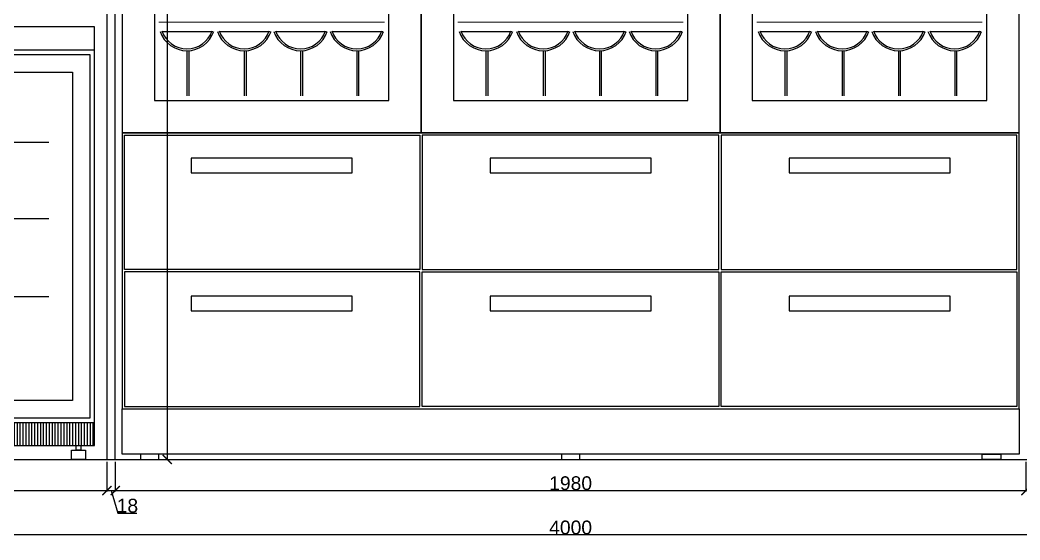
# Model space of a CAD drawing. Header units: millimetres. Extents: x 20829 to 29437, y 2955 to 9873.
# Drawn here: x 24376 to 26550, y 2955 to 4085 of the extents above; entities that cross this region are included whole.
import ezdxf

# ---------------------------------------------------------------- set-up
doc = ezdxf.new("R2010")
doc.units = ezdxf.units.MM
doc.layers.add('Auto-SilikCizgiler', color=251, linetype='Continuous', lineweight=9)
doc.styles.get("Standard").update_dxf_attribs({"font": 'arial.ttf'})
doc.dimstyles.new('ölçü 1_50', dxfattribs={"dimtxt": 30, "dimasz": 20, "dimexe": 2, "dimexo": 5, "dimtad": 1, "dimdec": 0, "dimtxsty": 'Standard', "dimblk": 'ARCHTICK', "dimcen": 2.5, "dimclrd": 256, "dimclre": 256, "dimclrt": 256, "dimadec": 0, "dimazin": 0, "dimtfac": 1, "dimtdec": 0, "dimtmove": 0, "dimatfit": 3, "dimldrblk": 'ARCHTICK', "dimfxl": 1, "dimlwd": -1, "dimlwe": -1, "dimarcsym": 0})

# ---------------------------------------------------------------- blocks, each defined once
blk = doc.blocks.new('A$C5EEB7F27')
for p, q in [((8.7, 140), (117.8, 140)), ((61.5, 98.3), (61.5, 0)), ((65.4, 98.3), (65.4, 0))]:
    blk.add_line(p, q)
for radius in [61.5, 57.5]:
    blk.add_arc((61.5, 159.8), radius, 198.7493, 341.2507)
blk = doc.blocks.new('A$C4A5A69B0')
for points in [[(0, 710), (650, 710), (650, 2200), (0, 2200)], [(650, 710), (1300, 710), (1300, 2200), (650, 2200)], [(1300, 710), (1950, 710), (1950, 2200), (1300, 2200)], [(70, 780), (580, 780), (580, 2100), (70, 2100)], [(720, 780), (1230, 780), (1230, 2100), (720, 2100)], [(1370, 780), (1880, 780), (1880, 2100), (1370, 2100)], [(0, 110), (1950, 110), (1950, 710), (0, 710)], [(647.5, 412.5), (5, 412.5), (5, 705), (647.5, 705)], [(652.5, 412.5), (1297.5, 412.5), (1297.5, 705), (652.5, 705)], [(1302.5, 412.5), (1945, 412.5), (1945, 705), (1302.5, 705)], [(150, 623), (500, 623), (500, 655), (150, 655)], [(800, 623), (1150, 623), (1150, 655), (800, 655)], [(1450, 623), (1800, 623), (1800, 655), (1450, 655)], [(647.5, 407.5), (5, 407.5), (5, 115), (647.5, 115)], [(652.5, 407.5), (1297.5, 407.5), (1297.5, 115), (652.5, 115)], [(1302.5, 407.5), (1945, 407.5), (1945, 115), (1302.5, 115)], [(150, 323), (500, 323), (500, 355), (150, 355)], [(800, 323), (1150, 323), (1150, 355), (800, 355)], [(1450, 323), (1800, 323), (1800, 355), (1450, 355)], [(0, 110), (1950, 110), (1950, 11.2), (0, 11.2)], [(40, 0), (80, 0), (80, 11.2), (40, 11.2)], [(955, 0), (995, 0), (995, 11.2), (955, 11.2)], [(1910, 0), (1870, 0), (1870, 11.2), (1910, 11.2)]]:
    blk.add_lwpolyline(points, close=True)
at = {"layer": 'Auto-SilikCizgiler'}
for points in [[(80, 950), (570, 950)], [(730, 950), (1220, 950)], [(1380, 950), (1870, 950)]]:
    blk.add_lwpolyline(points, dxfattribs=at)
for p in [(79.4, 790), (203.9, 790), (326.3, 790), (448.7, 790), (729.4, 790), (853.9, 790), (976.3, 790), (1098.7, 790), (1379.4, 790), (1503.9, 790), (1626.3, 790), (1748.7, 790)]:
    blk.add_blockref('A$C5EEB7F27', p)
blk = doc.blocks.new('A$C384503B4')
h = blk.add_hatch()
h.set_pattern_fill('ANSI31', color=256, scale=2, angle=45)
h.set_pattern_definition([(90, (-22816.8225, -2002.827), (-6.35, 0), [])])
h.paths.add_polyline_path([(920, 80), (0, 80), (0, 30), (920, 30)])
for p, q in [((920, 940), (0, 940)), ((0, 940), (0, 30)), ((920, 30), (920, 940)), ((0, 890), (920, 890)), ((88.1, 689.6), (360.5, 689.6)), ((548.1, 689.6), (820.5, 689.6)), ((88.1, 523.5), (360.5, 523.5)), ((548.1, 523.5), (820.5, 523.5)), ((88.1, 353.8), (360.5, 353.8)), ((548.1, 353.8), (820.5, 353.8)), ((0, 80), (920, 80)), ((0, 30), (920, 30))]:
    blk.add_line(p, q)
for points in [[(10, 90), (450, 90), (450, 880), (10, 880)], [(910, 90), (470, 90), (470, 880), (910, 880)], [(48, 128), (412, 128), (412, 842), (48, 842)], [(872, 128), (508, 128), (508, 842), (872, 842)], [(30, 20), (40, 20), (40, 30), (30, 30)], [(890, 20), (880, 20), (880, 30), (890, 30)], [(20, 0), (50, 0), (50, 20), (20, 20)], [(900, 0), (870, 0), (870, 20), (900, 20)]]:
    blk.add_lwpolyline(points, close=True)
blk = doc.blocks.new('_ArchTick')
at = {"color": 0, "linetype": 'ByBlock', "const_width": 0.15}
blk.add_lwpolyline([(-0.5, -0.5), (0.5, 0.5)], dxfattribs=at)
blk = doc.blocks.new('*D12')
at = {"transparency": 16777216}
for p, q in [((23590.9, 3125.4), (23590.9, 3060.7)), ((24564.9, 3125.4), (24564.9, 3060.7)), ((23590.9, 3062.7), (24564.9, 3062.7))]:
    blk.add_line(p, q, dxfattribs=at)
at = {"layer": 'Defpoints', "color": 0, "transparency": 16777216}
for p in [(23590.9, 3130.4), (24564.9, 3130.4), (24564.9, 3062.7)]:
    blk.add_point(p, dxfattribs=at)
at = {"transparency": 16777216, "xscale": 20, "yscale": 20, "zscale": 20, "rotation": 180}
blk.add_blockref('_ArchTick', (23590.9, 3062.7), dxfattribs=at)
at = {"transparency": 16777216, "xscale": 20, "yscale": 20, "zscale": 20}
blk.add_blockref('_ArchTick', (24564.9, 3062.7), dxfattribs=at)
at = {"transparency": 16777216, "insert": (24077.9, 3078.6), "char_height": 30, "attachment_point": 5}
blk.add_mtext('974', dxfattribs=at)
blk = doc.blocks.new('*D13')
at = {"transparency": 16777216}
for p, q in [((24564.9, 3125.4), (24564.9, 3060.7)), ((24582.9, 3125.4), (24582.9, 3060.7)), ((24564.9, 3062.7), (24582.9, 3062.7)), ((24573.9, 3062.7), (24588.6, 3013.8)), ((24588.6, 3013.8), (24630.1, 3013.8))]:
    blk.add_line(p, q, dxfattribs=at)
at = {"layer": 'Defpoints', "color": 0, "transparency": 16777216}
for p in [(24564.9, 3130.4), (24582.9, 3130.4), (24582.9, 3062.7)]:
    blk.add_point(p, dxfattribs=at)
at = {"transparency": 16777216, "xscale": 20, "yscale": 20, "zscale": 20, "rotation": 180}
blk.add_blockref('_ArchTick', (24564.9, 3062.7), dxfattribs=at)
at = {"transparency": 16777216, "xscale": 20, "yscale": 20, "zscale": 20}
blk.add_blockref('_ArchTick', (24582.9, 3062.7), dxfattribs=at)
at = {"transparency": 16777216, "insert": (24609.3, 3029.7), "char_height": 30, "attachment_point": 5}
blk.add_mtext('18', dxfattribs=at)
blk = doc.blocks.new('*D14')
at = {"transparency": 16777216}
for p, q in [((24582.9, 3125.4), (24582.9, 3060.7)), ((26562.9, 3125.4), (26562.9, 3060.7)), ((24582.9, 3062.7), (26562.9, 3062.7))]:
    blk.add_line(p, q, dxfattribs=at)
at = {"layer": 'Defpoints', "color": 0, "transparency": 16777216}
for p in [(24582.9, 3130.4), (26562.9, 3130.4), (26562.9, 3062.7)]:
    blk.add_point(p, dxfattribs=at)
at = {"transparency": 16777216, "xscale": 20, "yscale": 20, "zscale": 20, "rotation": 180}
blk.add_blockref('_ArchTick', (24582.9, 3062.7), dxfattribs=at)
at = {"transparency": 16777216, "xscale": 20, "yscale": 20, "zscale": 20}
blk.add_blockref('_ArchTick', (26562.9, 3062.7), dxfattribs=at)
at = {"transparency": 16777216, "insert": (25572.9, 3078.6), "char_height": 30, "attachment_point": 5}
blk.add_mtext('1980', dxfattribs=at)
blk = doc.blocks.new('*D18')
at = {"transparency": 16777216}
for p, q in [((23572.9, 3125.4), (23572.9, 2964.4)), ((27572.9, 3125.4), (27572.9, 2964.4)), ((27572.9, 2966.4), (23572.9, 2966.4))]:
    blk.add_line(p, q, dxfattribs=at)
at = {"layer": 'Defpoints', "color": 0, "transparency": 16777216}
for p in [(23572.9, 3130.4), (27572.9, 3130.4), (23572.9, 2966.4)]:
    blk.add_point(p, dxfattribs=at)
at = {"transparency": 16777216, "xscale": 20, "yscale": 20, "zscale": 20, "rotation": 180}
blk.add_blockref('_ArchTick', (23572.9, 2966.4), dxfattribs=at)
at = {"transparency": 16777216, "xscale": 20, "yscale": 20, "zscale": 20}
blk.add_blockref('_ArchTick', (27572.9, 2966.4), dxfattribs=at)
at = {"transparency": 16777216, "insert": (25572.9, 2982.4), "char_height": 30, "attachment_point": 5}
blk.add_mtext('4000', dxfattribs=at)
blk = doc.blocks.new('*D29')
at = {"transparency": 16777216}
for p, q in [((24587.9, 5350.4), (24698, 5350.4)), ((24696, 5350.4), (24696, 3130.4)), ((24587.9, 3130.4), (24698, 3130.4))]:
    blk.add_line(p, q, dxfattribs=at)
at = {"layer": 'Defpoints', "color": 0, "transparency": 16777216}
for p in [(24582.9, 5350.4), (24582.9, 3130.4), (24696, 3130.4)]:
    blk.add_point(p, dxfattribs=at)
at = {"transparency": 16777216, "xscale": 20, "yscale": 20, "zscale": 20}
for p, rotation in [((24696, 5350.4), 90), ((24696, 3130.4), 270)]:
    blk.add_blockref('_ArchTick', p, dxfattribs=dict(at, rotation=rotation))
at = {"transparency": 16777216, "insert": (24680.1, 4240.4), "char_height": 30, "attachment_point": 5, "rotation": 90}
blk.add_mtext('2220', dxfattribs=at)

msp = doc.modelspace()

# ---------------------------------------------------------------- linework, layer by layer
msp.add_line((20829.3, 3130.4), (29436.6, 3130.4))
msp.add_lwpolyline([(24582.9, 5350.4), (24564.9, 5350.4), (24564.9, 3130.4), (24582.9, 3130.4)], close=True)

# ---------------------------------------------------------------- block references
for name, p in [('A$C4A5A69B0', (24597.9, 3130.4)), ('A$C384503B4', (23617.9, 3130.4))]:
    msp.add_blockref(name, p)

# ---------------------------------------------------------------- dimensions: what is measured, and where the dimension line sits
dim = msp.add_linear_dim(base=(24696, 3130.4), p1=(24582.9, 5350.4), p2=(24582.9, 3130.4), angle=90, dimstyle='ölçü 1_50')
dim.commit()
dim.dimension.update_dxf_attribs({"geometry": '*D29', "text_midpoint": (24680.1, 4240.4)})
dim = msp.add_linear_dim(base=(23572.9, 2966.4), p1=(27572.9, 3130.4), p2=(23572.9, 3130.4), dimstyle='ölçü 1_50')
dim.commit()
dim.dimension.update_dxf_attribs({"geometry": '*D18', "text_midpoint": (25572.9, 2982.4)})
for base, p1, p2, picture, middle in [((24564.9, 3062.7), (23590.9, 3130.4), (24564.9, 3130.4), '*D12', (24077.9, 3078.6)), ((24582.9, 3062.7), (24564.9, 3130.4), (24582.9, 3130.4), '*D13', (24589.2, 3029.7)), ((26562.9, 3062.7), (24582.9, 3130.4), (26562.9, 3130.4), '*D14', (25572.9, 3078.6))]:
    dim = msp.add_linear_dim(base=base, p1=p1, p2=p2, dimstyle='ölçü 1_50', override={"dimtmove": 1})
    dim.commit()
    dim.dimension.update_dxf_attribs({"geometry": picture, "text_midpoint": middle})

doc.saveas('drawing.dxf')
